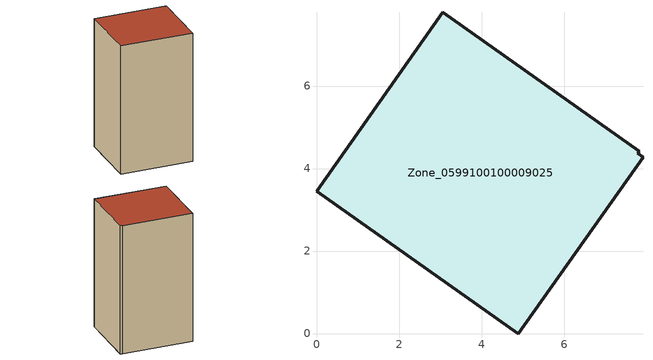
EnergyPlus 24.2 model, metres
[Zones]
Zone_0599100100009025
 floor ground (C_G): 0,3.45 3.06,7.78 7.82,4.42 7.79,4.37 7.91,4.28 4.89,0 z4.17
 wall outside (C_F): 3.06,7.78 0,3.45 4.89,0 7.91,4.28 7.79,4.37 7.82,4.42 3.06,7.78 z4.17:15.11
 roof outside (C_R): 4.89,0 7.91,4.28 7.79,4.37 7.82,4.42 3.06,7.78 0,3.45 z15.11
[BUILDING]
Pand.0599100100009025: North Axis=0; Terrain=City; Loads Convergence Tolerance Value=0.04; Temperature Convergence Tolerance Value=0.4; Solar Distribution=FullExterior; Maximum Number of Warmup Days=25; Minimum Number of Warmup Days=1
[Site:Location]
Rotterdam.The.Hague.AP_ZH_NLD Design_Conditions: Latitude=51.96; Longitude=4.45; Time Zone=1; Elevation=-4.5
[SITE:GROUNDTEMPERATURE:BUILDINGSURFACE]
18, 18, 18, 18, 18, 18, 18, 18, 18, 18, 18, 18
[MATERIAL] Thermal Absorptance=0.9; Solar Absorptance=0.7; Visible Absorptance=0.7
Name | Roughness | Thickness | Conductivity | Density | Specific Heat
G.TI.2015-2018 | MediumSmooth | 0.15 | 0.0428571 | 540 | 1210
F.TI.2015-2018 | Rough | 0.3 | 0.0666667 | 1920 | 840
R.TI.2015-2018 | MediumRough | 0.2 | 0.0333333 | 1500 | 1000
[CONSTRUCTION]
C_G: G.TI.2015-2018
C_F: F.TI.2015-2018
C_R: R.TI.2015-2018
[ZONE]
Zone_0599100100009025: Type=1; Multiplier=1; Ceiling Height=Autocalculate; Volume=Autocalculate; Floor Area=autocalculate; Part of Total Floor Area=Yes
[ZONEINFILTRATION:DESIGNFLOWRATE]
Infil_Zone_0599100100009025: Zone or ZoneList or Space or SpaceList=Zone_0599100100009025; Schedule=AlwaysOn; Design Flow Rate Calculation Method=Flow/Area; Flow Rate per Floor Area=0.0015; Constant Term Coefficient=1; Temperature Term Coefficient=0; Velocity Term Coefficient=0; Velocity Squared Term Coefficient=0
[HVACTEMPLATE:ZONE:IDEALLOADSAIRSYSTEM]
Zone_0599100100009025: Maximum Heating Supply Air Temperature=50; Minimum Cooling Supply Air Temperature=13; Maximum Heating Supply Air Humidity Ratio=0.0156; Minimum Cooling Supply Air Humidity Ratio=0.0077; Heating Limit=NoLimit; Cooling Limit=NoLimit; Dehumidification Control Type=ConstantSensibleHeatRatio; Cooling Sensible Heat Ratio=0.7; Dehumidification Setpoint=60; Humidification Control Type=None; Humidification Setpoint=30; Outdoor Air Method=None; Outdoor Air Flow Rate per Person=0.00944; Outdoor Air Flow Rate per Zone Floor Area=0; Outdoor Air Flow Rate per Zone=0; Demand Controlled Ventilation Type=None; Outdoor Air Economizer Type=NoEconomizer; Heat Recovery Type=None; Sensible Heat Recovery Effectiveness=0.7; Latent Heat Recovery Effectiveness=0.65
[ZONECONTROL:THERMOSTAT]
ThermostatControl_Zone_0599100100009025: Zone or ZoneList=Zone_0599100100009025; Control Type Schedule=DualSetpointControlType; Control 1=Thermostat_Zone_0599100100009025; Temperature Difference Between Cutout And Setpoint=0
[THERMOSTATSETPOINT:DUALSETPOINT]
Thermostat_Zone_0599100100009025: Heating Setpoint Temperature Schedule=HeatingSetpoint_Zone_0599100100009025; Cooling Setpoint Temperature Schedule=CoolingSetpoint_Zone_0599100100009025
[SCHEDULE:COMPACT]
HeatingSetpoint_Zone_0599100100009025: Through: 12/31, For: AllDays, Until: 24:00, 21
CoolingSetpoint_Zone_0599100100009025: Through: 12/31, For: AllDays, Until: 24:00, 24
DualSetpointControlType: Through: 12/31, For: AllDays, Until: 24:00, 4
AlwaysOn: Through: 12/31, For: AllDays, Until: 24:00, 1
